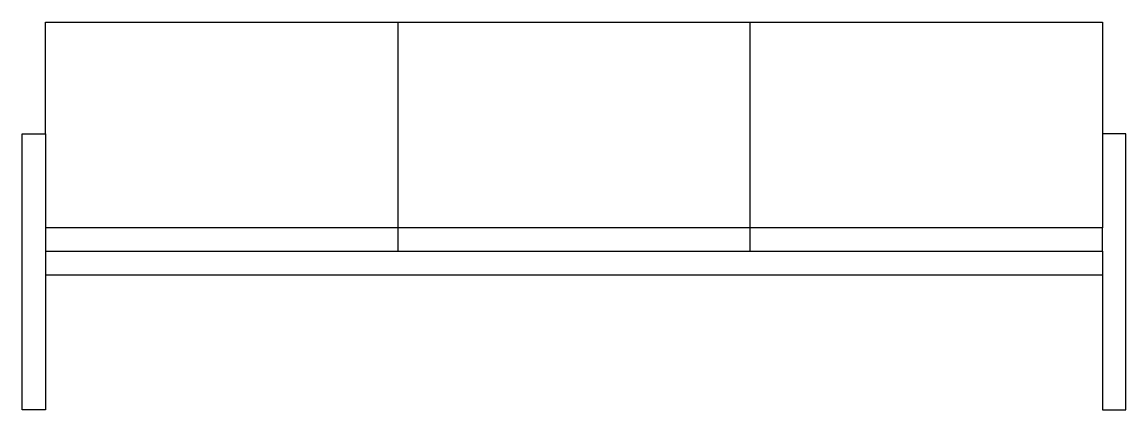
# Model space of a CAD drawing. Extents: x -1.19 to 1.19, y 0 to 0.84.
import ezdxf

# ---------------------------------------------------------------- set-up
doc = ezdxf.new("R2010")
doc.units = 0
doc.header["$LTSCALE"] = 2
doc.layers.get('0').update_dxf_attribs({"linetype": 'CONTINUOUS'})

msp = doc.modelspace()

# ---------------------------------------------------------------- linework, layer by layer
at = {"color": 0, "linetype": 'BYBLOCK'}
for p, q in [((-1.1431, 0.8383), (1.1431, 0.8383)), ((-1.1431, 0.5969), (-1.1431, 0.8383)), ((-0.381, 0.8383), (-0.381, 0.3429)), ((0.381, 0.3429), (0.381, 0.8383)), ((1.1431, 0.8383), (1.1431, 0.5969)), ((-1.1938, 0.5969), (-1.1431, 0.5969)), ((-1.1938, 0), (-1.1938, 0.5969)), ((-1.1431, 0.5969), (-1.1431, 0.3938)), ((1.1938, 0.5969), (1.1431, 0.5969)), ((1.1431, 0.5969), (1.1431, 0.3938)), ((1.1938, 0), (1.1938, 0.5969)), ((1.1431, 0.3938), (-1.1431, 0.3938)), ((-1.1431, 0.3938), (-1.1431, 0.3429)), ((1.1431, 0.3429), (1.1431, 0.3938)), ((-1.1431, 0.3429), (-1.1431, 0)), ((-1.1431, 0.3429), (1.1431, 0.3429)), ((1.1431, 0.3429), (1.1431, 0)), ((-1.1431, 0.2921), (1.1431, 0.2921)), ((-1.1431, 0), (-1.1938, 0)), ((1.1431, 0), (1.1938, 0))]:
    msp.add_line(p, q, dxfattribs=at)

doc.saveas('drawing.dxf')
